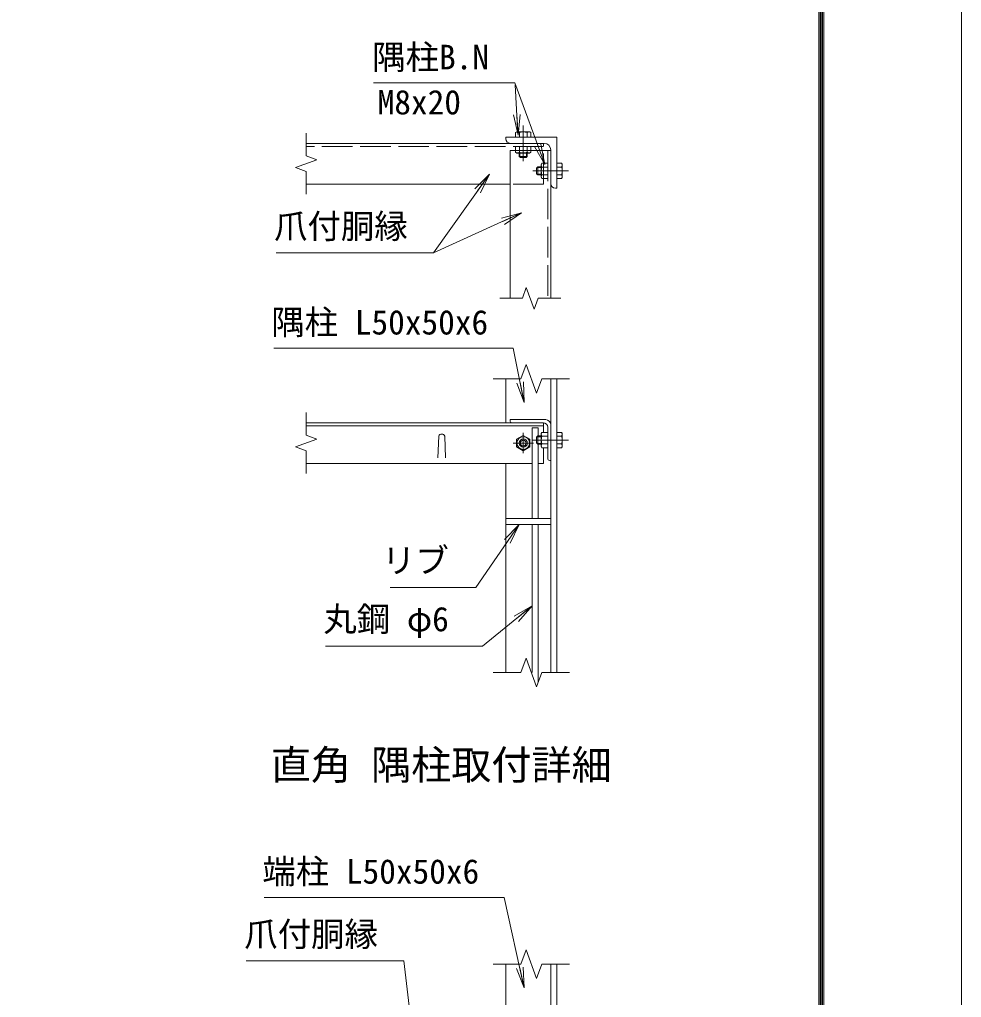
# Model space of a CAD drawing. Units: millimetres, scale not verified. Extents: x -4200 to 4200, y -2970 to 2970.
# Drawn here: x 2351 to 4200, y -868 to 1051 of the extents above; entities that cross this region are included whole.
import ezdxf
from ezdxf.enums import TextEntityAlignment as Align

# ---------------------------------------------------------------- set-up
doc = ezdxf.new("R2010")
doc.units = ezdxf.units.MM
doc.header["$LTSCALE"] = 10
doc.linetypes.add('DASHED', pattern=[7.5, 6, -1.5])
doc.linetypes.add('USER1', pattern=[50.8, 31.75, -6.35, 6.35, -6.35])
for name, color, linetype, lineweight in [('0-0_D-STR1', 1, 'Continuous', 18), ('0-1_D-BMK', 2, 'USER1', 13), ('0-2_D-STR-DIM', 7, 'Continuous', 13), ('0-3_D-STR3', 3, 'Continuous', 13), ('0-7_D-STR-TXT', 7, 'Continuous', 13), ('0-8_0', 7, 'Continuous', 18), ('0-B_D-TTL', 7, 'Continuous', 18)]:
    doc.layers.add(name, color=color, linetype=linetype, lineweight=lineweight)
doc.layers.add('0-9_D-TTL-TXT', color=7, linetype='Continuous')
doc.styles.add('ＭＳ ゴシック', font='')
doc.styles.get('ＭＳ ゴシック').set_extended_font_data('MS Gothic')

# ---------------------------------------------------------------- blocks, each defined once
blk = doc.blocks.new('_Open')
at = {"layer": '0-8_0'}
blk.add_line((-10, 1.667), (0, 0), dxfattribs=at)
blk.add_lwpolyline([(-10, -1.667), (0, 0), (-10, 0)], dxfattribs=at)

msp = doc.modelspace()

# ---------------------------------------------------------------- linework, layer by layer
at = {"layer": '0-0_D-STR1'}
for p, q in [((3380, 808.23), (2914, 808.23)), ((3306, 820.23), (3406, 820.23)), ((3306, 817.23), (3306, 820.23)), ((3381, 808.23), (3315, 808.23)), ((3406, 820.23), (3406, 720.23)), ((3314, 794.23), (3314, 504.23)), ((3394, 729.23), (3394, 795.23)), ((3314, 728.23), (2914, 728.23)), ((3406, 720.23), (3403, 720.23)), ((3306, 260.06), (3306, 346.06)), ((3394, 346.06), (3394, -229.94)), ((3406, 346.06), (3406, -229.94)), ((3380, 260.06), (2914, 260.06)), ((3380, 254.06), (2914, 254.06)), ((3384, 266.06), (3314, 266.06)), ((3314, 264.06), (3314, 266.06)), ((3379, 260.06), (3318, 260.06)), ((3380, 241.07), (3380, 260.06)), ((3388, 190.06), (3388, 251.06)), ((3394, 186.06), (3394, 256.06)), ((3174, 233.8), (3172.5, 190.8)), ((3186, 233.8), (3187.5, 190.8)), ((3380, 180.06), (3380, 211.05)), ((3357.27, 180.06), (2914, 180.06)), ((3306, -229.94), (3306, 180.06)), ((3380, 180.06), (3369.27, 180.06)), ((3392, 186.06), (3394, 186.06)), ((3306, 72.06), (3394, 72.06)), ((3306, 60.06), (3394, 60.06)), ((3306, -888.2), (3306, -802.2)), ((3394, -802.2), (3394, -1378.2)), ((3406, -802.2), (3406, -1378.2))]:
    msp.add_line(p, q, dxfattribs=at)
at = {"layer": '0-0_D-STR1', "linetype": 'DASHED'}
for p, q in [((3380, 728.23), (3380, 808.23)), ((3380, 802.23), (2914, 802.23)), ((3388, 794.23), (3388, 504.23)), ((3380, 728.23), (3314, 728.23))]:
    msp.add_line(p, q, dxfattribs=at)
at = {"layer": '0-0_D-STR1'}
msp.add_lwpolyline([(3314, 794.23), (3394, 794.23), (3394, 504.23)], dxfattribs=at)
for centre, radius, start, end in [((3315, 817.23), 9, 180, 270), ((3381, 795.23), 13, 360, 90), ((3403, 729.23), 9, 180, 270), ((3318, 264.06), 4, 180, 270), ((3379, 251.06), 9, 0, 90), ((3384, 256.06), 10, 0, 90), ((3180, 231.3), 6.5, 22.61986, 157.38014), ((3392, 190.06), 4, 180, 270)]:
    msp.add_arc(centre, radius, start, end, dxfattribs=at)
at = {"layer": '0-1_D-BMK'}
for p, q in [((3340, 773.23), (3340, 843.23)), ((3359, 754.23), (3429, 754.23)), ((3340, 200.06), (3340, 240.06)), ((3360, 220.06), (3320, 220.06)), ((3359, 226.06), (3429, 226.06)), ((3418, 226.06), (3382, 226.06))]:
    msp.add_line(p, q, dxfattribs=at)
at = {"layer": '0-2_D-STR-DIM'}
for p, q in [((2914, 828.49), (2914, 783.88)), ((2914, 753.09), (2914, 708.49)), ((3338.35, 504.23), (3346.04, 525.37)), ((3346.04, 525.37), (3361.43, 483.08)), ((3293.74, 504.23), (3338.35, 504.23)), ((3361.43, 483.08), (3369.13, 504.23)), ((3369.13, 504.23), (3413.74, 504.23)), ((3345.74, 374.25), (3335.48, 346.06)), ((3366.26, 317.87), (3345.74, 374.25)), ((3335.48, 346.06), (3281, 346.06)), ((3376.52, 346.06), (3366.26, 317.87)), ((3431, 346.06), (3376.52, 346.06)), ((2914, 280.32), (2914, 235.71)), ((2914, 204.93), (2914, 160.32)), ((3335.48, -229.94), (3281, -229.94)), ((3431, -229.94), (3376.52, -229.94)), ((3335.48, -802.2), (3281, -802.2)), ((3431, -802.2), (3376.52, -802.2))]:
    msp.add_line(p, q, dxfattribs=at)
for points in [[(2914, 783.88), (2935.14, 776.18), (2892.86, 760.79), (2914, 753.09)], [(2914, 235.71), (2935.14, 228.01), (2892.86, 212.62), (2914, 204.93)], [(3376.52, -229.94), (3366.26, -258.13), (3345.74, -201.75), (3335.48, -229.94)], [(3376.52, -802.2), (3366.26, -830.39), (3345.74, -774.01), (3335.48, -802.2)]]:
    msp.add_lwpolyline(points, dxfattribs=at)
at = {"layer": '0-3_D-STR3'}
for p, q in [((3327.4, 830.83), (3324.99, 829.43)), ((3324.99, 820.23), (3324.99, 829.43)), ((3352.6, 830.83), (3327.4, 830.83)), ((3332.49, 820.23), (3332.49, 829.43)), ((3347.51, 820.23), (3347.51, 829.43)), ((3352.6, 830.83), (3355.01, 829.43)), ((3355.01, 820.23), (3355.01, 829.43)), ((3355.01, 820.23), (3324.99, 820.23)), ((3324.99, 802.23), (3324.99, 790.68)), ((3324.99, 802.23), (3355.01, 802.23)), ((3324.99, 790.68), (3327.5, 789.23)), ((3327.5, 789.23), (3352.5, 789.23)), ((3332, 789.23), (3332, 782.63)), ((3332.49, 802.23), (3332.49, 790.68)), ((3333.5, 789.23), (3333.5, 781.13)), ((3346.5, 789.23), (3346.5, 781.13)), ((3347.51, 802.23), (3347.51, 790.68)), ((3348, 789.23), (3348, 782.63)), ((3355.01, 790.68), (3352.5, 789.23)), ((3355.01, 802.23), (3355.01, 790.68)), ((3345.6, 780.23), (3334.4, 780.23)), ((3348, 782.63), (3345.6, 780.23)), ((3388, 739.21), (3388, 769.24)), ((3406, 769.24), (3415.21, 769.24)), ((3406, 769.24), (3406, 739.21)), ((3416.6, 766.83), (3415.21, 769.24)), ((3368.4, 762.23), (3366, 759.83)), ((3366, 759.83), (3366, 748.63)), ((3368.4, 746.23), (3366, 748.63)), ((3375, 760.73), (3366.9, 760.73)), ((3368.4, 762.23), (3368.4, 746.23)), ((3375, 762.23), (3368.4, 762.23)), ((3375, 741.73), (3375, 766.73)), ((3388, 761.73), (3376.45, 761.73)), ((3406, 761.73), (3415.21, 761.73)), ((3416.6, 766.83), (3416.6, 741.63)), ((3375, 747.73), (3366.9, 747.73)), ((3375, 746.23), (3368.4, 746.23)), ((3388, 746.72), (3376.45, 746.72)), ((3406, 746.72), (3415.21, 746.72)), ((3406, 739.21), (3415.21, 739.21)), ((3416.6, 741.63), (3415.21, 739.21)), ((3357.27, 250.06), (3357.27, 72.06)), ((3369.27, 250.06), (3357.27, 250.06)), ((3369.27, 250.06), (3369.27, 234.06)), ((3368.4, 234.06), (3366, 231.66)), ((3366, 231.66), (3366, 220.46)), ((3375, 232.56), (3366.9, 232.56)), ((3375, 234.06), (3368.4, 234.06)), ((3376.45, 241.07), (3375, 238.56)), ((3375, 213.56), (3375, 238.56)), ((3388, 241.07), (3376.45, 241.07)), ((3388, 233.56), (3376.45, 233.56)), ((3388, 211.05), (3388, 241.07)), ((3406, 241.07), (3406, 211.05)), ((3406, 241.07), (3415.21, 241.07)), ((3406, 233.56), (3415.21, 233.56)), ((3416.6, 238.66), (3415.21, 241.07)), ((3416.6, 238.66), (3416.6, 213.46)), ((3375, 219.56), (3366.9, 219.56)), ((3375, 218.06), (3368.4, 218.06)), ((3369.27, 218.06), (3369.27, 72.06)), ((3376.45, 211.05), (3375, 213.56)), ((3388, 218.55), (3376.45, 218.55)), ((3406, 218.55), (3415.21, 218.55)), ((3416.6, 213.46), (3415.21, 211.05)), ((3388, 211.05), (3376.45, 211.05)), ((3406, 211.05), (3415.21, 211.05)), ((3357.27, 60.06), (3357.27, -229.94)), ((3369.27, 60.06), (3369.27, -249.88))]:
    msp.add_line(p, q, dxfattribs=at)
for points in [[(3348, 782.63), (3332, 782.63), (3334.4, 780.23)], [(3388, 769.24), (3376.45, 769.24), (3375, 766.73)], [(3388, 739.21), (3376.45, 739.21), (3375, 741.73)], [(3368.4, 234.06), (3368.4, 218.06), (3366, 220.46)]]:
    msp.add_lwpolyline(points, dxfattribs=at)
msp.add_lwpolyline([(3353, 227.56), (3340, 235.07), (3327, 227.56), (3327, 212.55), (3340, 205.05), (3353, 212.55)], close=True, dxfattribs=at)
for radius in [12.5, 8, 5.6]:
    msp.add_circle((3340, 220.06), radius, dxfattribs=at)
for centre, radius, start, end in [((3328.74, 823.95), 6.64, 55.61585, 124.38415), ((3340, 805.76), 24.84, 72.4121, 107.5879), ((3351.26, 823.95), 6.64, 55.61585, 124.38415), ((3328.74, 796.16), 6.64, 235.61585, 304.38416), ((3340, 814.35), 24.84, 252.4121, 287.5879), ((3351.26, 796.16), 6.64, 235.61586, 304.38414), ((3381.93, 765.48), 6.64, 145.61586, 214.38414), ((3409.72, 765.48), 6.64, 325.61585, 34.38415), ((3400.13, 754.23), 24.84, 162.4121, 197.5879), ((3391.53, 754.23), 24.84, 342.4121, 17.5879), ((3381.93, 742.97), 6.64, 145.61584, 214.38415), ((3409.72, 742.97), 6.64, 325.61585, 34.38415), ((3381.93, 237.31), 6.64, 145.61586, 214.38414), ((3400.13, 226.06), 24.84, 162.4121, 197.5879), ((3409.72, 237.31), 6.64, 325.61585, 34.38415), ((3391.53, 226.06), 24.84, 342.4121, 17.5879), ((3381.93, 214.8), 6.64, 145.61584, 214.38415), ((3409.72, 214.8), 6.64, 325.61585, 34.38415)]:
    msp.add_arc(centre, radius, start, end, dxfattribs=at)
at = {"layer": '0-7_D-STR-TXT'}
for p, q in [((3323.86, 923.04), (3329.67, 826.56)), ((3164, 593.15), (3334.68, 670.92))]:
    msp.add_line(p, q, dxfattribs=at)
for points in [[(3046.31, 926.98), (3323.63, 926.98), (3381.56, 768.63)], [(2854.96, 593.15), (3164, 593.15), (3272.5, 745.82)], [(2850.61, 406.12), (3320.31, 406.12), (3341.36, 301.66)], [(3078.99, -63.11), (3246.66, -63.11), (3330.6, 58.41)], [(2951.96, -178.63), (3259.99, -178.63), (3355.72, -100.63)], [(2831.79, -671.46), (3302.76, -671.46), (3341.32, -846.6)], [(2796.47, -795.98), (3105.51, -795.98), (3118.95, -907.03)]]:
    msp.add_lwpolyline(points, dxfattribs=at)
at = {"layer": '0-B_D-TTL', "color": 2}
msp.add_lwpolyline([(-4200, 2970), (4200, 2970), (4200, -2970), (-4200, -2970)], close=True, dxfattribs=at)
at = {"layer": '0-B_D-TTL'}
for points in [[(-3930, 2750), (3930, 2750), (3930, -2750), (-3930, -2750)], [(-3927.5, 2747.5), (3927.5, 2747.5), (3927.5, -2747.5), (-3927.5, -2747.5)], [(-3925, 2745), (3925, 2745), (3925, -2745), (-3925, -2745)], [(-3922.5, 2742.5), (3922.5, 2742.5), (3922.5, -2742.5), (-3922.5, -2742.5)], [(-3920, 2740), (3920, 2740), (3920, -2740), (-3920, -2740)]]:
    msp.add_lwpolyline(points, close=True, dxfattribs=at)

# ---------------------------------------------------------------- block references
at = {"layer": '0-7_D-STR-TXT', "xscale": 4, "yscale": 4}
for p, rotation in [((3329.79, 824.57), 273.44298), ((3382.25, 766.75), 290.09456), ((3273.66, 747.45), 54.59875), ((3336.5, 671.75), 24.49506), ((3341.75, 299.7), 281.3911), ((3331.73, 60.06), 55.36729), ((3357.27, -99.37), 39.17151), ((3341.75, -848.55), 282.41679)]:
    msp.add_blockref('_Open', p, dxfattribs=dict(at, rotation=rotation))

# ---------------------------------------------------------------- texts
at = {"layer": '0-7_D-STR-TXT', "style": 'ＭＳ ゴシック'}
for s, p in [('隅柱B.N', (3043.51, 939.06)), ('M8x20', (3054.21, 850.58)), ('爪付胴縁', (2850.89, 607.14)), ('隅柱 L50x50x6', (2845.53, 418.7)), ('リブ', (3062.75, -48.75)), ('丸鋼 φ6', (2947.64, -163.76)), ('端柱 L50x50x6', (2827.98, -658.87)), ('爪付胴縁', (2792.41, -782))]:
    msp.add_text(s, height=48.09, dxfattribs=at).set_placement(p, align=Align.BOTTOM_LEFT)
at = {"layer": '0-9_D-TTL-TXT', "style": 'ＭＳ ゴシック'}
msp.add_text('直角 隅柱取付詳細', height=57.7, dxfattribs=at).set_placement((2844.65, -457.53), align=Align.BOTTOM_LEFT)

doc.saveas('drawing.dxf')
